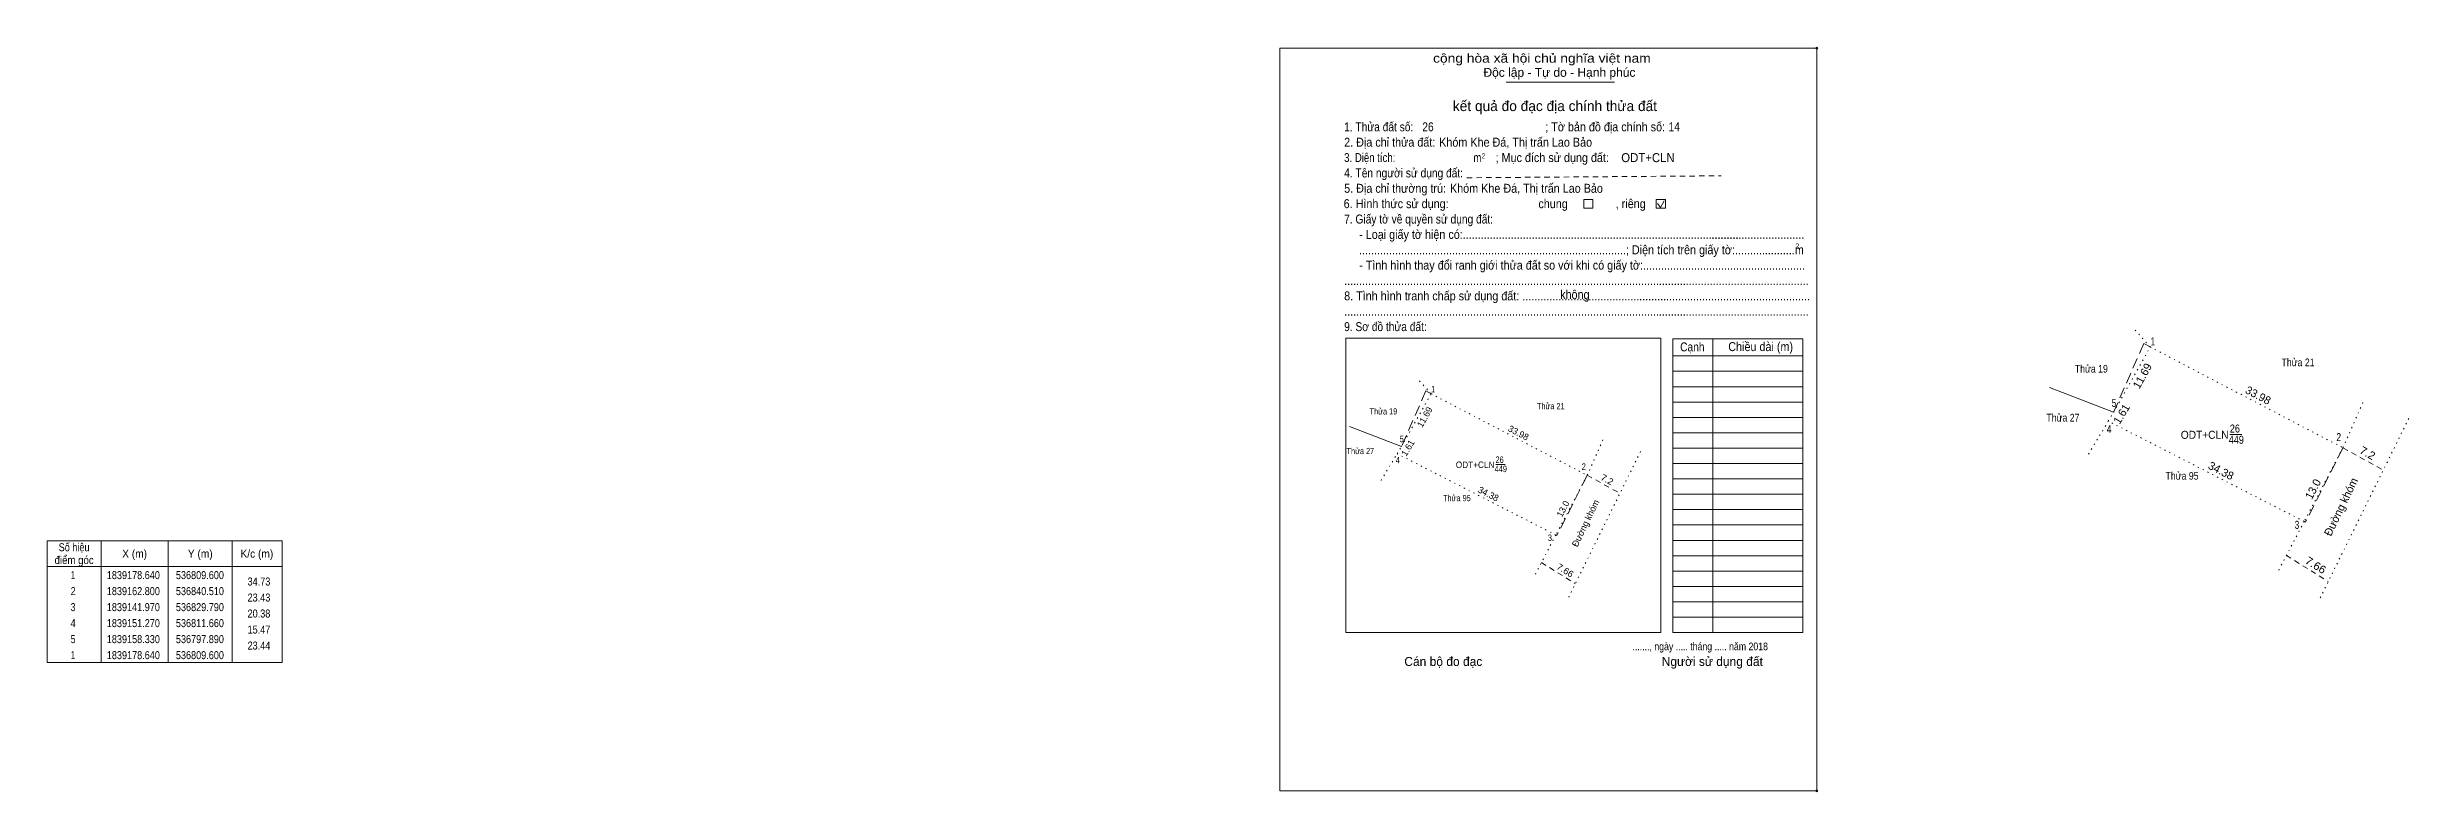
# Model space of a CAD drawing. Header units: metres. Extents: x 536380 to 537292, y 1839076 to 1839222.
# Drawn here: x 536922.8 to 537291.7, y 1839106.2 to 1839222.4 of the extents above; entities that cross this region are included whole.
import ezdxf
from ezdxf.enums import TextEntityAlignment as Align

# ---------------------------------------------------------------- set-up
doc = ezdxf.new("R2010")
doc.units = ezdxf.units.M
doc.header["$LTSCALE"] = 0.56
doc.header["$PDMODE"] = 32
doc.header["$PDSIZE"] = 0.28
for name, pattern in [('DOTTED', [1.5, 0.3, -1.2]), ('MEDIUM_DASHED', [4.5, 3, -1.5]), ('SHORT_DASHED', [2.7, 1.5, -1.2])]:
    doc.linetypes.add(name, pattern=pattern)
doc.layers.add('6', color=7, linetype='Continuous')
for name, color, linetype, lineweight in [('63', 7, 'Continuous', 13), ('7', 7, 'Continuous', 13), ('8', 7, 'DOTTED', 13)]:
    doc.layers.add(name, color=color, linetype=linetype, lineweight=lineweight)

msp = doc.modelspace()

# ---------------------------------------------------------------- linework, layer by layer
at = {"layer": '63'}
for p, q in [((537115.38, 1839222.29), (537199.25, 1839222.29)), ((537245.61, 1839165.42), (537235.59, 1839169.27)), ((537134.37, 1839160.06), (537126.25, 1839163.19)), ((537263.78, 1839161.96), (537265.61, 1839161.96)), ((537149.09, 1839157.26), (537150.57, 1839157.26)), ((536931.24, 1839145.34), (536931.24, 1839126.34)), ((536941.74, 1839145.34), (536941.74, 1839126.34)), ((536951.74, 1839145.34), (536951.74, 1839126.34)), ((536922.84, 1839141.34), (536959.54, 1839141.34))]:
    msp.add_line(p, q, dxfattribs=at)
at = {"layer": '63', "linetype": 'SHORT_DASHED'}
for p, q in [((537144.59, 1839202.05), (537184.3, 1839202.35)), ((537281.43, 1839159.88), (537287.74, 1839156.41)), ((537163.39, 1839155.58), (537168.49, 1839152.76)), ((537156.22, 1839141.96), (537161.5, 1839138.68)), ((537272.59, 1839143.06), (537279.1, 1839139.02))]:
    msp.add_line(p, q, dxfattribs=at)
at = {"layer": '63', "linetype": 'MEDIUM_DASHED'}
for p, q in [((537250.32, 1839176.14), (537245.61, 1839165.42)), ((537250.32, 1839176.14), (537251.32, 1839175.62)), ((537138.19, 1839168.75), (537134.37, 1839160.06)), ((537138.19, 1839168.75), (537139, 1839168.32)), ((537281.43, 1839159.88), (537275.58, 1839148.27)), ((537163.39, 1839155.58), (537158.64, 1839146.18)), ((537158.48, 1839146.26), (537158.64, 1839146.18)), ((537275.38, 1839148.37), (537275.58, 1839148.27))]:
    msp.add_line(p, q, dxfattribs=at)
at = {"layer": '63'}
msp.add_lwpolyline([(536922.84, 1839145.34), (536959.54, 1839145.34), (536959.54, 1839126.34), (536922.84, 1839126.34)], close=True, dxfattribs=at)
at = {"layer": '7'}
for p, q in [((537199.25, 1839222.29), (537199.25, 1839106.3)), ((537150.7, 1839216.98), (537167.66, 1839216.98)), ((537174.36, 1839198.02), (537174.83, 1839197.4)), ((537174.83, 1839197.4), (537175.42, 1839198.44)), ((537182.98, 1839176.9), (537182.98, 1839131.02)), ((537176.78, 1839174.22), (537197.06, 1839174.22)), ((537176.78, 1839171.82), (537197.06, 1839171.82)), ((537176.78, 1839169.42), (537197.06, 1839169.42)), ((537176.78, 1839167.02), (537197.06, 1839167.02)), ((537176.78, 1839164.62), (537197.06, 1839164.62)), ((537176.78, 1839162.22), (537197.06, 1839162.22)), ((537176.78, 1839159.82), (537197.06, 1839159.82)), ((537176.78, 1839157.42), (537197.06, 1839157.42)), ((537176.78, 1839155.02), (537197.06, 1839155.02)), ((537176.78, 1839152.62), (537197.06, 1839152.62)), ((537176.78, 1839150.22), (537197.06, 1839150.22)), ((537176.78, 1839147.82), (537197.06, 1839147.82)), ((537176.78, 1839145.42), (537197.06, 1839145.42)), ((537176.78, 1839143.02), (537197.06, 1839143.02)), ((537176.78, 1839140.62), (537197.06, 1839140.62)), ((537176.78, 1839138.22), (537197.06, 1839138.22)), ((537176.78, 1839135.82), (537197.06, 1839135.82)), ((537176.78, 1839133.42), (537197.06, 1839133.42))]:
    msp.add_line(p, q, dxfattribs=at)
msp.add_lwpolyline([(537199.25, 1839106.3), (537199.25, 1839106.3), (537115.38, 1839106.3), (537115.38, 1839222.29)], dxfattribs=at)
for points in [[(537162.84, 1839198.64), (537164.28, 1839198.64), (537164.28, 1839197.29), (537162.84, 1839197.29)], [(537174.17, 1839198.64), (537175.61, 1839198.64), (537175.61, 1839197.29), (537174.17, 1839197.29)], [(537125.66, 1839176.98), (537174.86, 1839176.98), (537174.86, 1839131.02), (537125.66, 1839131.02)], [(537176.78, 1839176.9), (537197.06, 1839176.9), (537197.06, 1839131.02), (537176.78, 1839131.02)]]:
    msp.add_lwpolyline(points, close=True, dxfattribs=at)
for p in [(537199.25, 1839222.29), (537199.24, 1839106.3)]:
    msp.add_point(p, dxfattribs=at)
at = {"layer": '8'}
for p, q in [((537251.32, 1839175.62), (537248.63, 1839178.61)), ((537245.61, 1839165.42), (537251.32, 1839175.62)), ((537251.32, 1839175.62), (537281.43, 1839159.88)), ((537134.37, 1839160.06), (537139, 1839168.32)), ((537139, 1839168.32), (537136.82, 1839170.75)), ((537139, 1839168.32), (537163.39, 1839155.58)), ((537281.43, 1839159.88), (537284.74, 1839167.38)), ((537241.68, 1839158.9), (537244.78, 1839164.04)), ((537291.71, 1839164.46), (537277.71, 1839136.09)), ((537163.39, 1839155.58), (537166.06, 1839161.65)), ((537131.18, 1839154.78), (537133.7, 1839158.95)), ((537171.71, 1839159.29), (537160.37, 1839136.3)), ((537158.48, 1839146.26), (537155.02, 1839139.65)), ((537275.38, 1839148.37), (537271.1, 1839140.22))]:
    msp.add_line(p, q, dxfattribs=at)
for points in [[(537281.43, 1839159.88), (537275.38, 1839148.37), (537244.78, 1839164.04), (537245.61, 1839165.42)], [(537163.39, 1839155.58), (537158.48, 1839146.26), (537133.7, 1839158.95), (537134.37, 1839160.06)]]:
    msp.add_lwpolyline(points, dxfattribs=at)

# ---------------------------------------------------------------- texts
at = {"layer": '6', "width": 0.95}
msp.add_text('ODT+CLN', height=1.4, dxfattribs=at).set_placement((537168.7, 1839204.49))
at = {"layer": '63'}
for s, height, width, p in [('1', 1.25, 0.65, (537251.725, 1839175.87)), ('1', 1.012, 0.65, (537139.325, 1839168.53)), ('5', 1.25, 0.75, (537245.66, 1839166.26)), ('5', 1.012, 0.75, (537134.41, 1839160.75)), ('4', 1.25, 0.8, (537244.915, 1839162.17)), ('ODT+CLN', 1.25, 0.95, (537259.83, 1839161.28)), ('449', 1.25, 0.85, (537264.77, 1839160.51)), ('26', 1.25, 0.85, (537264.55, 1839162.26)), ('2', 1.25, 0.8, (537280.77, 1839160.92)), ('4', 1.012, 0.8, (537133.8, 1839157.44)), ('ODT+CLN', 1.012, 0.95, (537145.875, 1839156.72)), ('449', 1.012, 0.85, (537149.885, 1839156.08)), ('26', 1.012, 0.85, (537149.705, 1839157.51)), ('2', 1.012, 0.8, (537162.85, 1839156.42)), ('3', 1.012, 0.75, (537157.56, 1839145.32)), ('3', 1.25, 0.75, (537274.25, 1839147.22)), ('điểm góc', 1.25, 0.9, (536927.04, 1839141.72)), ('Số hiệu', 1.25, 0.85, (536927.04, 1839143.72)), ('X (m)', 1.25, 0.95, (536936.49, 1839142.72)), ('Y (m)', 1.25, 0.95, (536946.745, 1839142.72)), ('K/c (m)', 1.25, 0.95, (536955.585, 1839142.72)), (' 2', 1.25, 0.85, (536926.695, 1839136.87)), (' 1', 1.25, 0.75, (536926.69, 1839139.37)), ('1839178.640', 1.25, 0.85, (536936.29, 1839139.37)), ('1839162.800', 1.25, 0.85, (536936.29, 1839136.87)), ('536809.600', 1.25, 0.85, (536946.69, 1839139.37)), ('536840.510', 1.25, 0.85, (536946.69, 1839136.87)), (' 3', 1.25, 0.8, (536926.685, 1839134.37)), ('1839141.970', 1.25, 0.85, (536936.29, 1839134.37)), ('536829.790', 1.25, 0.85, (536946.69, 1839134.37)), (' 4', 1.25, 0.85, (536926.69, 1839131.87)), (' 5', 1.25, 0.8, (536926.695, 1839129.37)), ('1839151.270', 1.25, 0.85, (536936.29, 1839131.87)), ('1839158.330', 1.25, 0.85, (536936.29, 1839129.37)), ('536811.660', 1.25, 0.85, (536946.69, 1839131.87)), ('536797.890', 1.25, 0.85, (536946.69, 1839129.37)), (' 1', 1.25, 0.75, (536926.69, 1839126.87)), ('1839178.640', 1.25, 0.85, (536936.29, 1839126.87)), ('536809.600', 1.25, 0.85, (536946.69, 1839126.87))]:
    msp.add_text(s, height=height, dxfattribs=dict(at, width=width)).set_placement(p, align=Align.CENTER)
for s, height, rotation, p in [('11.69', 1.25, 60.76, (537250.6423, 1839170.7997)), ('33.98', 1.25, 332.402, (537267.8955, 1839167.5196)), ('11.69', 1.012, 60.76, (537138.4424, 1839164.4227)), ('1.61', 1.25, 58.975, (537247.3829, 1839164.8379)), ('1.61', 1.012, 58.975, (537135.8022, 1839159.5941)), ('33.98', 1.012, 332.402, (537152.4155, 1839161.7678)), ('34.38', 1.25, 332.883, (537262.1001, 1839155.7372)), ('34.38', 1.012, 332.883, (537147.7243, 1839152.2246)), ('13.0', 1.25, 62.272, (537277.3164, 1839153.1342)), ('Đường khóm', 1.25, 64.16, (537281.6864, 1839150.3826)), ('13.0', 1.012, 62.272, (537160.0515, 1839150.1095)), ('Đường khóm', 1.012, 64.16, (537163.5823, 1839147.8794))]:
    msp.add_text(s, height=height, rotation=rotation, dxfattribs=at).set_placement(p, align=Align.CENTER)
at = {"layer": '63', "width": 1.05}
for s, height, rotation, p in [('7.2', 1.25, 331.193, (537284.9638, 1839158.5045)), ('7.2', 1.012, 331.193, (537166.2511, 1839154.467)), ('7.66', 1.012, 328.177, (537159.6731, 1839140.2948)), ('7.66', 1.25, 328.177, (537276.8454, 1839141.0095))]:
    msp.add_text(s, height=height, rotation=rotation, dxfattribs=at).set_placement(p, align=Align.CENTER)
at = {"layer": '63', "width": 0.85}
for s, p in [('34.73', (536957.69, 1839138.37)), ('23.43', (536957.69, 1839135.87)), ('20.38', (536957.69, 1839133.37)), ('15.47', (536957.69, 1839130.87)), ('23.44', (536957.69, 1839128.37))]:
    msp.add_text(s, height=1.25, dxfattribs=at).set_placement(p, align=Align.RIGHT)
at = {"layer": '7'}
for s, height, width, p in [('cộng hòa xã hội chủ nghĩa việt nam', 1.4, 1.15, (537139.31, 1839220.02)), ('2. Địa chỉ thửa đất:', 1.4, 0.9, (537125.42, 1839206.9)), ('1. Thửa đất số:', 1.4, 0.85, (537125.42, 1839209.3)), ('26', 1.4, 0.85, (537137.63, 1839209.3)), ('Khóm Khe Đá, Thị trấn Lao Bảo', 1.4, 0.9, (537140.26, 1839206.9)), ('; Tờ bản đồ địa chính số:', 1.4, 0.9, (537156.83, 1839209.3)), ('14', 1.4, 0.85, (537176.1, 1839209.32)), ('3. Diện tích:', 1.4, 0.8, (537125.42, 1839204.5)), ('m', 1.4, 0.8, (537145.6, 1839204.5)), ('2', 0.7999, 0.8, (537146.86, 1839205.06)), ('; Mục đích sử dụng đất:', 1.4, 0.9, (537149.07, 1839204.5)), ('4. Tên người sử dụng đất:', 1.4, 0.85, (537125.42, 1839202.1)), ('5. Địa chỉ thường trú:', 1.4, 0.9, (537125.42, 1839199.7)), ('Khóm Khe Đá, Thị trấn Lao Bảo', 1.4, 0.9, (537141.95, 1839199.7)), ('6. Hình thức sử dụng:', 1.4, 0.9, (537125.34, 1839197.3)), ('chung                , riêng', 1.4, 0.9, (537155.76, 1839197.3)), ('7. Giấy tờ về quyền sử dụng đất:', 1.4, 0.85, (537125.42, 1839194.9)), ('     - Loại giấy tờ hiện có:..................................................................................................................', 1.4, 0.9, (537125.42, 1839192.5)), ('     .........................................................................................; Diện tích trên giấy tờ:....................m', 1.4, 0.9, (537125.42, 1839190.1)), ('2', 0.7999, 0.8, (537195.9, 1839190.98)), ('     - Tình hình thay đổi ranh giới thửa đất so với khi có giấy tờ:......................................................', 1.4, 0.9, (537125.42, 1839187.7)), ('8. Tình hình tranh chấp sử dụng đất: ................................................................................................', 1.4, 0.9, (537125.42, 1839182.9)), ('...........................................................................................................................................................', 1.4, 0.9, (537125.42, 1839185.3)), ('không', 1.4, 0.9, (537159.16, 1839183.11)), ('9. Sơ đồ thửa đất:', 1.4, 0.85, (537125.42, 1839178.1)), ('...........................................................................................................................................................', 1.4, 0.9, (537125.42, 1839180.5)), ('Cạnh', 1.4, 0.85, (537177.9, 1839174.93)), ('Chiều dài (m)', 1.4, 0.9, (537185.42, 1839174.98)), ('......., ngày ..... tháng ..... năm 2018', 1.2, 0.85, (537170.46, 1839128.26))]:
    msp.add_text(s, height=height, dxfattribs=dict(at, width=width)).set_placement(p)
for s, p in [('Độc lập - Tự do - Hạnh phúc', (537147.18, 1839217.81)), ('Cán bộ đo đạc', (537134.82, 1839125.81)), ('Người sử dụng đất', (537175.02, 1839125.81))]:
    msp.add_text(s, height=1.4, dxfattribs=at).set_placement(p)
msp.add_text('kết quả đo đạc địa chính thửa đất', height=1.6, dxfattribs=at).set_placement((537158.345, 1839212.46), align=Align.CENTER)
at = {"layer": '8', "width": 0.85}
for s, height, p in [('Thửa 19', 1.2, (537242.13, 1839171.62)), ('Thửa 21', 1.2, (537274.415, 1839172.62)), ('Thửa 19', 0.972, (537131.55, 1839165.08)), ('Thửa 21', 0.972, (537157.695, 1839165.9)), ('Thửa 27', 1.2, (537237.69, 1839163.98)), ('Thửa 27', 0.972, (537127.95, 1839158.89)), ('Thửa 95', 1.2, (537256.295, 1839154.9)), ('Thửa 95', 0.972, (537143.025, 1839151.54))]:
    msp.add_text(s, height=height, dxfattribs=at).set_placement(p, align=Align.CENTER)

doc.saveas('drawing.dxf')
